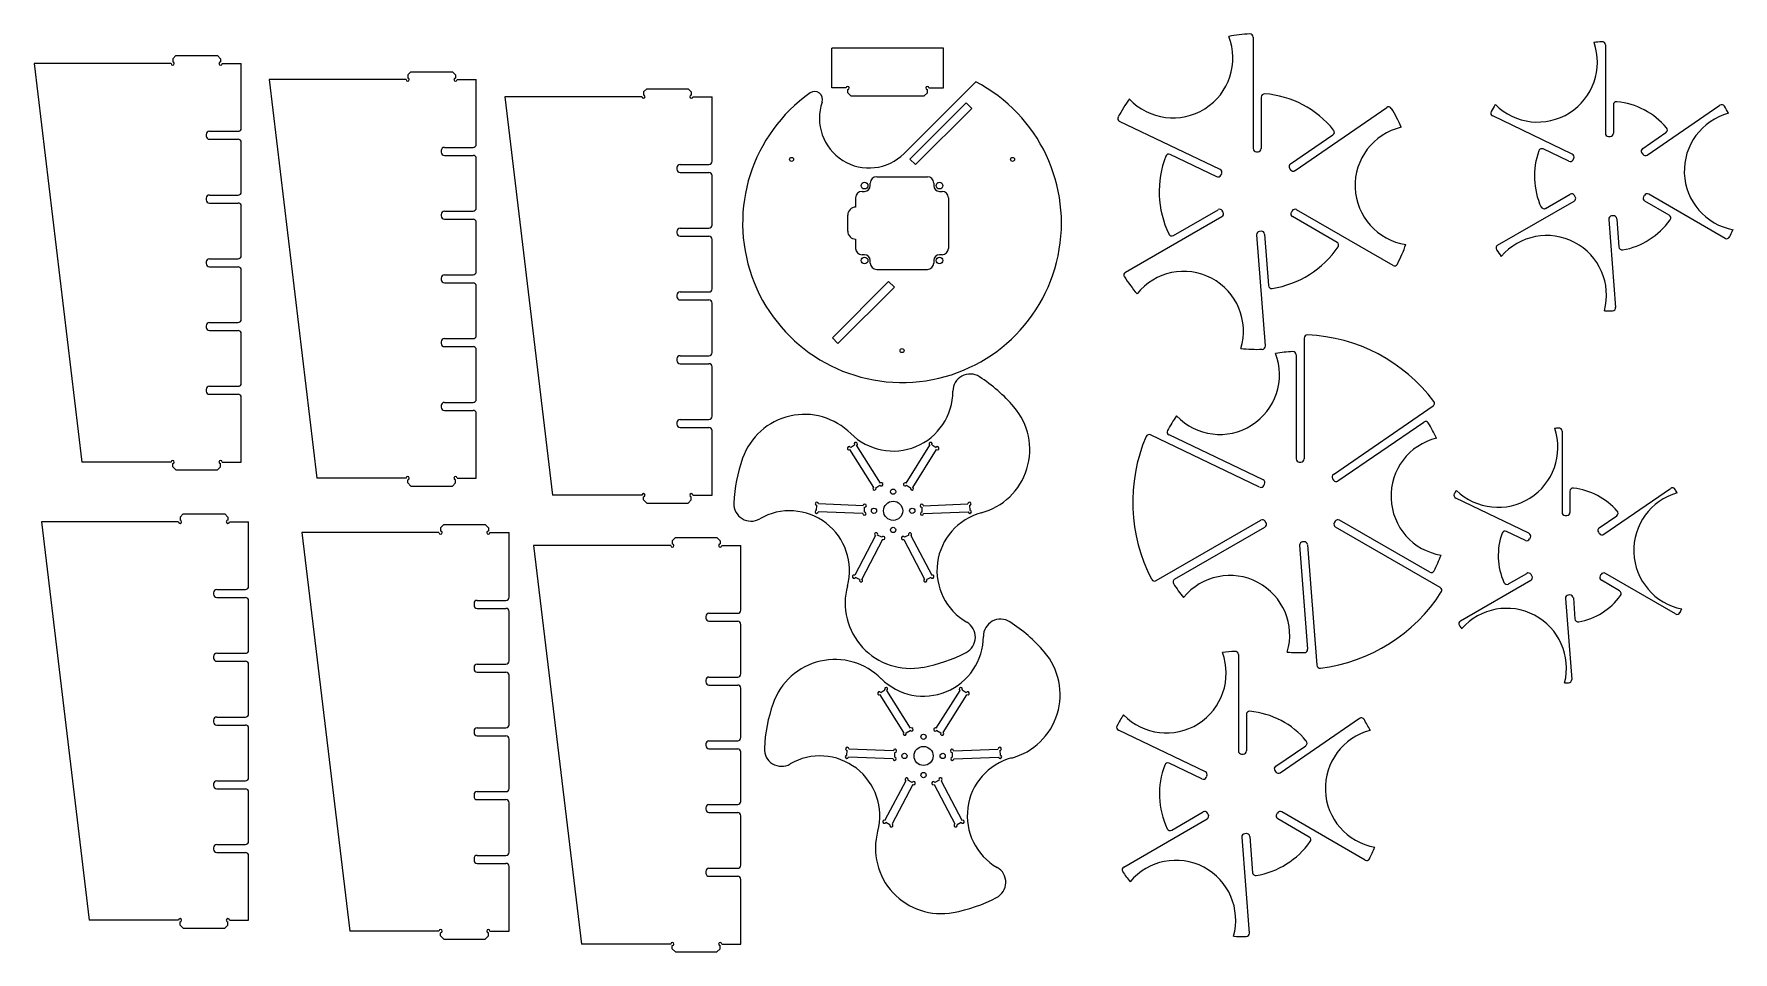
# Model space of a CAD drawing. Header units: millimetres. Extents: x -436 to 630, y -216 to 360.
import ezdxf

# ---------------------------------------------------------------- set-up
doc = ezdxf.new("R2010")
doc.units = ezdxf.units.MM

msp = doc.modelspace()

# ---------------------------------------------------------------- linework, layer by layer
at = {"color": 7, "linetype": 'Continuous', "lineweight": 25}
for p, q in [((329, 358), (329, 288.1)), ((549.9, 353.1), (549.9, 297.7)), ((-435.8, 341.4), (-405.8, 91.4)), ((-349.8, 341.4), (-435.8, 341.4)), ((-348.8, 344.4), (-346.8, 346.4)), ((-348.8, 344.4), (-348.8, 342.4)), ((-346.8, 346.4), (-320.8, 346.4)), ((-320.8, 346.4), (-318.8, 344.4)), ((-318.8, 344.4), (-318.8, 342.4)), ((-317.8, 341.4), (-305.8, 341.4)), ((-305.8, 300.9), (-305.8, 341.4)), ((64.6, 326.1), (64.6, 351.1)), ((134.6, 351.1), (64.6, 351.1)), ((134.6, 326.1), (134.6, 351.1)), ((-288.4, 331.3), (-258.4, 81.3)), ((-202.4, 331.3), (-288.4, 331.3)), ((-201.4, 334.3), (-199.4, 336.3)), ((-201.4, 334.3), (-201.4, 332.3)), ((-199.4, 336.3), (-173.4, 336.3)), ((-173.4, 336.3), (-171.4, 334.3)), ((-171.4, 334.3), (-171.4, 332.3)), ((-170.4, 331.3), (-158.4, 331.3)), ((-158.4, 290.8), (-158.4, 331.3)), ((-140.5, 320.6), (-110.5, 70.6)), ((-54.5, 320.6), (-140.5, 320.6)), ((-53.5, 323.6), (-51.5, 325.6)), ((-53.5, 323.6), (-53.5, 321.6)), ((-51.5, 325.6), (-25.5, 325.6)), ((-25.5, 325.6), (-23.5, 323.6)), ((-23.5, 323.6), (-23.5, 321.6)), ((-22.5, 320.6), (-10.5, 320.6)), ((-10.5, 280.1), (-10.5, 320.6)), ((73.6, 326.1), (64.6, 326.1)), ((74.6, 323.1), (74.6, 325.1)), ((74.6, 323.1), (76.6, 321.1)), ((76.6, 321.1), (122.6, 321.1)), ((110, 285), (154.9, 330)), ((122.6, 321.1), (124.6, 323.1)), ((124.6, 323.1), (124.6, 325.1)), ((125.6, 326.1), (134.6, 326.1)), ((334, 320.4), (334, 288.1)), ((148.9, 316.8), (113.5, 281.5)), ((117.1, 278), (152.4, 313.3)), ((152.4, 313.3), (148.9, 316.8)), ((355.2, 274.3), (412.8, 313.8)), ((554.9, 315.5), (554.9, 297.7)), ((576.1, 284), (621.8, 315.3)), ((-325.8, 298.9), (-307.8, 298.9)), ((308.2, 275), (245.2, 305.1)), ((529.1, 284.6), (479.2, 308.5)), ((-327.8, 296.9), (-327.8, 295.9)), ((-325.8, 293.9), (-307.8, 293.9)), ((-305.8, 260.9), (-305.8, 291.9)), ((-178.4, 288.8), (-160.4, 288.8)), ((352.4, 278.4), (379, 296.7)), ((527, 280.1), (510.9, 287.8)), ((551.9, 295.7), (552.9, 295.7)), ((573.3, 288.1), (587.9, 298.1)), ((-180.4, 286.8), (-180.4, 285.8)), ((-178.4, 283.8), (-160.4, 283.8)), ((-158.4, 250.8), (-158.4, 281.8)), ((-30.5, 278.1), (-12.5, 278.1)), ((117.1, 278), (113.5, 281.5)), ((306.1, 270.4), (276.9, 284.4)), ((331, 286.1), (332, 286.1)), ((529.7, 281.1), (530.1, 282)), ((572.8, 285.3), (573.3, 284.5)), ((-32.5, 276.1), (-32.5, 275.1)), ((-30.5, 273.1), (-12.5, 273.1)), ((-10.5, 240.1), (-10.5, 271.1)), ((92.8, 270.4), (124.6, 270.4)), ((308.7, 271.4), (309.2, 272.3)), ((351.8, 275.6), (352.4, 274.8)), ((-327.8, 256.9), (-327.8, 255.9)), ((-325.8, 258.9), (-307.8, 258.9)), ((79.6, 257.2), (79.6, 251.3)), ((83.6, 261.2), (85.2, 261.2)), ((88.8, 264.8), (88.8, 266.4)), ((128.6, 266.4), (128.6, 264.8)), ((132.2, 261.2), (133.8, 261.2)), ((137.8, 257.2), (137.8, 225.4)), ((512.4, 250.5), (527.8, 259.4)), ((531, 257.8), (530.5, 258.7)), ((574.3, 258.7), (573.8, 257.8)), ((625, 231.7), (577.1, 259.4)), ((-325.8, 253.9), (-307.8, 253.9)), ((-305.8, 220.9), (-305.8, 251.9)), ((-180.4, 246.8), (-180.4, 245.8)), ((-178.4, 248.8), (-160.4, 248.8)), ((74.6, 236.3), (74.6, 246.3)), ((248.8, 210.5), (309.4, 245.4)), ((278.9, 233.6), (306.9, 249.7)), ((310.1, 248.1), (309.6, 249)), ((353.4, 249), (352.9, 248.1)), ((381.6, 229.2), (353.6, 245.4)), ((416.7, 214.8), (356.1, 249.7)), ((482.3, 227.4), (530.3, 255.1)), ((554.9, 245.9), (553.9, 245.8)), ((590, 246.2), (574.6, 255.1)), ((-178.4, 243.8), (-160.4, 243.8)), ((-158.4, 210.8), (-158.4, 241.8)), ((-32.5, 236.1), (-32.5, 235.1)), ((-30.5, 238.1), (-12.5, 238.1)), ((333.9, 236.2), (333, 236.1)), ((552, 243.6), (556.3, 188.4)), ((557, 244), (558.4, 226.3)), ((-30.5, 233.1), (-12.5, 233.1)), ((-10.5, 200.1), (-10.5, 231.1)), ((79.6, 231.3), (79.6, 225.4)), ((331.1, 234), (336.5, 164.3)), ((336.1, 234.3), (338.6, 202.1)), ((-327.8, 216.9), (-327.8, 215.9)), ((-325.8, 218.9), (-307.8, 218.9)), ((-325.8, 213.9), (-307.8, 213.9)), ((85.2, 221.4), (83.6, 221.4)), ((88.8, 216.2), (88.8, 217.8)), ((128.6, 217.8), (128.6, 216.2)), ((133.8, 221.4), (132.2, 221.4)), ((-305.8, 180.9), (-305.8, 211.9)), ((-180.4, 206.8), (-180.4, 205.8)), ((-178.4, 208.8), (-160.4, 208.8)), ((-178.4, 203.8), (-160.4, 203.8)), ((100.3, 204.7), (65, 169.3)), ((92.8, 212.2), (124.6, 212.2)), ((100.3, 204.7), (103.9, 201.1)), ((-158.4, 170.8), (-158.4, 201.8)), ((-32.5, 196.1), (-32.5, 195.1)), ((-30.5, 198.1), (-12.5, 198.1)), ((-30.5, 193.1), (-12.5, 193.1)), ((68.5, 165.8), (103.9, 201.1)), ((-10.5, 160.1), (-10.5, 191.1)), ((-327.8, 176.9), (-327.8, 175.9)), ((-325.8, 178.9), (-307.8, 178.9)), ((-325.8, 173.9), (-307.8, 173.9)), ((-305.8, 140.9), (-305.8, 171.9)), ((-180.4, 166.8), (-180.4, 165.8)), ((-178.4, 168.8), (-160.4, 168.8)), ((-178.4, 163.8), (-160.4, 163.8)), ((-158.4, 130.8), (-158.4, 161.8)), ((65, 169.3), (68.5, 165.8)), ((360.9, 169.2), (360.9, 93.3)), ((-32.5, 156.1), (-32.5, 155.1)), ((-30.5, 158.1), (-12.5, 158.1)), ((-30.5, 153.1), (-12.5, 153.1)), ((-10.5, 120.1), (-10.5, 151.1)), ((355.9, 158.7), (355.9, 93.3)), ((-325.8, 138.9), (-307.8, 138.9)), ((-327.8, 136.9), (-327.8, 135.9)), ((-325.8, 133.9), (-307.8, 133.9)), ((-305.8, 91.4), (-305.8, 131.9)), ((-178.4, 128.8), (-160.4, 128.8)), ((-180.4, 126.8), (-180.4, 125.8)), ((-178.4, 123.8), (-160.4, 123.8)), ((-158.4, 81.3), (-158.4, 121.8)), ((-30.5, 118.1), (-12.5, 118.1)), ((379.3, 83.6), (441.9, 126.6)), ((-32.5, 116.1), (-32.5, 115.1)), ((-30.5, 113.1), (-12.5, 113.1)), ((-10.5, 70.6), (-10.5, 111.1)), ((333, 75.7), (264.5, 108.4)), ((335.2, 80.2), (276.2, 108.4)), ((382.1, 79.5), (436, 116.5)), ((522.7, 110.7), (522.7, 59.8)), ((90.9, 75.5), (76, 99.2)), ((76.3, 100.6), (78.8, 102.2)), ((95.1, 78.2), (80.2, 101.9)), ((111.2, 78.2), (126.1, 101.9)), ((115.4, 75.5), (130.3, 99.2)), ((127.5, 102.2), (130, 100.6)), ((-349.8, 91.4), (-405.8, 91.4)), ((-348.8, 88.4), (-348.8, 90.4)), ((-348.8, 88.4), (-346.8, 86.4)), ((-346.8, 86.4), (-320.8, 86.4)), ((-320.8, 86.4), (-318.8, 88.4)), ((-318.8, 88.4), (-318.8, 90.4)), ((-317.8, 91.4), (-305.8, 91.4)), ((357.9, 91.3), (358.9, 91.3)), ((-202.4, 81.3), (-258.4, 81.3)), ((-201.4, 78.3), (-201.4, 80.3)), ((-201.4, 78.3), (-199.4, 76.3)), ((-199.4, 76.3), (-173.4, 76.3)), ((-173.4, 76.3), (-171.4, 78.3)), ((-171.4, 78.3), (-171.4, 80.3)), ((-170.4, 81.3), (-158.4, 81.3)), ((92.3, 75.2), (94.8, 76.8)), ((111.5, 76.8), (114, 75.2)), ((335.7, 76.6), (336.1, 77.5)), ((378.8, 80.8), (379.3, 80)), ((548.9, 46.1), (590.8, 74.8)), ((-54.5, 70.6), (-110.5, 70.6)), ((-53.5, 67.6), (-53.5, 69.6)), ((-53.5, 67.6), (-51.5, 65.6)), ((-51.5, 65.6), (-25.5, 65.6)), ((-25.5, 65.6), (-23.5, 67.6)), ((-23.5, 67.6), (-23.5, 69.6)), ((-22.5, 70.6), (-10.5, 70.6)), ((55.1, 61.2), (55.2, 64.2)), ((84.3, 64), (56.3, 65.1)), ((122, 64), (150, 65.1)), ((151, 64.2), (151.2, 61.2)), ((501.9, 46.7), (456, 68.7)), ((527.7, 73.1), (527.7, 59.8)), ((-431.2, 53.9), (-401.2, -196.1)), ((-345.2, 53.9), (-431.2, 53.9)), ((-344.2, 56.9), (-342.2, 58.9)), ((-344.2, 56.9), (-344.2, 54.9)), ((-342.2, 58.9), (-316.2, 58.9)), ((-316.2, 58.9), (-314.2, 56.9)), ((-314.2, 56.9), (-314.2, 54.9)), ((-313.2, 53.9), (-301.2, 53.9)), ((-301.2, 13.4), (-301.2, 53.9)), ((84.1, 59), (56.1, 60.1)), ((85.1, 60), (85.2, 63)), ((121.1, 63), (121.2, 60)), ((122.2, 59), (150.2, 60.1)), ((268.1, 17), (333.8, 54.9)), ((337, 53.3), (336.5, 54.2)), ((380.3, 54.2), (379.8, 53.3)), ((439.7, 22.2), (383.1, 54.9)), ((524.7, 57.8), (525.7, 57.8)), ((546.1, 50.2), (557, 57.7)), ((-267.8, 47.1), (-237.8, -202.9)), ((-181.8, 47.1), (-267.8, 47.1)), ((-180.8, 50.1), (-178.8, 52.1)), ((-180.8, 50.1), (-180.8, 48.1)), ((-178.8, 52.1), (-152.8, 52.1)), ((-152.8, 52.1), (-150.8, 50.1)), ((-150.8, 50.1), (-150.8, 48.1)), ((-149.8, 47.1), (-137.8, 47.1)), ((-137.8, 6.6), (-137.8, 47.1)), ((-35.4, 42), (-33.4, 44)), ((-33.4, 44), (-7.4, 44)), ((-7.4, 44), (-5.4, 42)), ((92.1, 45.2), (79, 20.4)), ((96.5, 42.8), (83.5, 18)), ((96.1, 44.2), (93.4, 45.6)), ((109.8, 42.8), (122.8, 18)), ((112.9, 45.6), (110.2, 44.2)), ((114.2, 45.2), (127.3, 20.4)), ((279.7, 17.9), (336.3, 50.6)), ((446.3, 12.7), (380.6, 50.6)), ((499.8, 42.2), (487.8, 47.9)), ((502.5, 43.2), (502.9, 44.1)), ((545.6, 47.4), (546.1, 46.6)), ((-122.4, 39), (-92.4, -211)), ((-36.4, 39), (-122.4, 39)), ((-35.4, 42), (-35.4, 40)), ((-5.4, 42), (-5.4, 40)), ((-4.4, 39), (7.6, 39)), ((7.6, -1.5), (7.6, 39)), ((358.1, 39.2), (363.1, -26)), ((360.9, 41.4), (359.9, 41.3)), ((363, 39.5), (368.9, -36.1)), ((489.1, 14.9), (500.6, 21.5)), ((593.9, -3.9), (549.9, 21.5)), ((-321.2, 11.4), (-303.2, 11.4)), ((82.1, 17.6), (79.5, 19)), ((126.8, 19), (124.2, 17.6)), ((459, -8.3), (503.1, 17.2)), ((503.8, 19.9), (503.3, 20.8)), ((547.1, 20.8), (546.6, 19.9)), ((558.8, 10.6), (547.4, 17.2)), ((-323.2, 9.4), (-323.2, 8.4)), ((-321.2, 6.4), (-303.2, 6.4)), ((-301.2, -26.6), (-301.2, 4.4)), ((-159.8, 2.6), (-159.8, 1.6)), ((-157.8, 4.6), (-139.8, 4.6)), ((524.8, 5.7), (528.8, -45)), ((527.7, 8), (526.7, 7.9)), ((529.8, 6.1), (530.8, -7.1)), ((-157.8, -0.4), (-139.8, -0.4)), ((-137.8, -33.4), (-137.8, -2.4)), ((-14.4, -5.5), (-14.4, -6.5)), ((-12.4, -3.5), (5.6, -3.5)), ((-12.4, -8.5), (5.6, -8.5)), ((7.6, -41.5), (7.6, -10.5)), ((-323.2, -30.6), (-323.2, -31.6)), ((-321.2, -28.6), (-303.2, -28.6)), ((319.7, -29.4), (319.7, -89.8)), ((-321.2, -33.6), (-303.2, -33.6)), ((-301.2, -66.6), (-301.2, -35.6)), ((-159.8, -37.4), (-159.8, -38.4)), ((-157.8, -35.4), (-139.8, -35.4)), ((-157.8, -40.4), (-139.8, -40.4)), ((-137.8, -73.4), (-137.8, -42.4)), ((-14.4, -45.5), (-14.4, -46.5)), ((-12.4, -43.5), (5.6, -43.5)), ((-12.4, -48.5), (5.6, -48.5)), ((7.6, -81.5), (7.6, -50.5)), ((95.3, -53.2), (97.8, -51.6)), ((114.1, -75.6), (99.2, -51.9)), ((130.2, -75.6), (145.1, -51.9)), ((146.5, -51.6), (149, -53.2)), ((109.9, -78.3), (95, -54.6)), ((134.4, -78.3), (149.3, -54.6)), ((-323.2, -70.6), (-323.2, -71.6)), ((-321.2, -68.6), (-303.2, -68.6)), ((-321.2, -73.6), (-303.2, -73.6)), ((324.7, -67), (324.7, -89.8)), ((345.9, -103.6), (395.7, -69.4)), ((-301.2, -106.6), (-301.2, -75.6)), ((-159.8, -77.4), (-159.8, -78.4)), ((-157.8, -75.4), (-139.8, -75.4)), ((-157.8, -80.4), (-139.8, -80.4)), ((-137.8, -113.4), (-137.8, -82.4)), ((-12.4, -83.5), (5.6, -83.5)), ((111.3, -78.6), (113.8, -77)), ((130.5, -77), (133, -78.6)), ((299, -102.9), (244.5, -76.9)), ((-14.4, -85.5), (-14.4, -86.5)), ((-12.4, -88.5), (5.6, -88.5)), ((7.6, -121.5), (7.6, -90.5)), ((74.1, -92.6), (74.3, -89.6)), ((103.1, -94.8), (75.1, -93.7)), ((103.3, -89.8), (75.3, -88.7)), ((104.1, -93.8), (104.2, -90.8)), ((140.1, -90.8), (140.2, -93.8)), ((141, -89.8), (169, -88.7)), ((141.2, -94.8), (169.2, -93.7)), ((170.1, -89.6), (170.2, -92.6)), ((321.7, -91.8), (322.7, -91.8)), ((343.1, -99.5), (361.9, -86.6)), ((296.8, -107.4), (276.2, -97.6)), ((299.5, -106.5), (299.9, -105.6)), ((342.6, -102.2), (343.1, -103.1)), ((-323.2, -110.6), (-323.2, -111.6)), ((-321.2, -108.6), (-303.2, -108.6)), ((-321.2, -113.6), (-303.2, -113.6)), ((-301.2, -146.6), (-301.2, -115.6)), ((-157.8, -115.4), (-139.8, -115.4)), ((111.1, -108.6), (98, -133.4)), ((115.5, -111), (102.5, -135.7)), ((115.1, -109.6), (112.4, -108.2)), ((128.8, -111), (141.8, -135.7)), ((131.9, -108.2), (129.2, -109.6)), ((133.2, -108.6), (146.3, -133.4)), ((-159.8, -117.4), (-159.8, -118.4)), ((-157.8, -120.4), (-139.8, -120.4)), ((-137.8, -153.4), (-137.8, -122.4)), ((-14.4, -125.5), (-14.4, -126.5)), ((-12.4, -123.5), (5.6, -123.5)), ((-12.4, -128.5), (5.6, -128.5)), ((7.6, -161.5), (7.6, -130.5)), ((101.1, -136.2), (98.5, -134.8)), ((145.8, -134.8), (143.2, -136.2)), ((247.8, -162.7), (300.1, -132.5)), ((277.9, -139.5), (297.6, -128.1)), ((300.8, -129.7), (300.3, -128.9)), ((344.1, -128.9), (343.6, -129.7)), ((364.1, -143.9), (344.4, -132.5)), ((399.2, -158.3), (346.9, -128.1)), ((-321.2, -148.6), (-303.2, -148.6)), ((321.8, -143.9), (326.5, -204.1)), ((324.7, -141.7), (323.7, -141.8)), ((326.8, -143.5), (328.6, -166.3)), ((-323.2, -150.6), (-323.2, -151.6)), ((-321.2, -153.6), (-303.2, -153.6)), ((-301.2, -196.1), (-301.2, -155.6)), ((-159.8, -157.4), (-159.8, -158.4)), ((-157.8, -155.4), (-139.8, -155.4)), ((-157.8, -160.4), (-139.8, -160.4)), ((-137.8, -202.9), (-137.8, -162.4)), ((-14.4, -165.5), (-14.4, -166.5)), ((-12.4, -163.5), (5.6, -163.5)), ((-12.4, -168.5), (5.6, -168.5)), ((7.6, -211), (7.6, -170.5)), ((-345.2, -196.1), (-401.2, -196.1)), ((-344.2, -199.1), (-344.2, -197.1)), ((-344.2, -199.1), (-342.2, -201.1)), ((-342.2, -201.1), (-316.2, -201.1)), ((-316.2, -201.1), (-314.2, -199.1)), ((-314.2, -199.1), (-314.2, -197.1)), ((-313.2, -196.1), (-301.2, -196.1)), ((-181.8, -202.9), (-237.8, -202.9)), ((-180.8, -205.9), (-180.8, -203.9)), ((-180.8, -205.9), (-178.8, -207.9)), ((-178.8, -207.9), (-152.8, -207.9)), ((-152.8, -207.9), (-150.8, -205.9)), ((-150.8, -205.9), (-150.8, -203.9)), ((-149.8, -202.9), (-137.8, -202.9)), ((-36.4, -211), (-92.4, -211)), ((-35.4, -214), (-35.4, -212)), ((-5.4, -214), (-5.4, -212)), ((-4.4, -211), (7.6, -211)), ((-35.4, -214), (-33.4, -216)), ((-33.4, -216), (-7.4, -216)), ((-7.4, -216), (-5.4, -214))]:
    msp.add_line(p, q, dxfattribs=at)
for centre, radius in [((39.4, 281.3), 1.25), ((178, 281.3), 1.25), ((85.2, 264.8), 2.1), ((132.2, 264.8), 2.1), ((85.2, 217.8), 2.1), ((132.2, 217.8), 2.1), ((108.7, 161.3), 1.25), ((103.1, 60.8), 6), ((103.1, 72.8), 1.65), ((91.1, 60.8), 1.65), ((115.1, 60.8), 1.65), ((103.1, 48.8), 1.65), ((122.2, -81), 1.65), ((110.2, -93), 1.65), ((122.2, -93), 6), ((134.2, -93), 1.65), ((122.2, -105), 1.65)]:
    msp.add_circle(centre, radius, dxfattribs=at)
for centre, radius, start, end in [((278.7, 344.8), 37.5, 223.1484, 21.3135), ((331.5, 261.1), 99, 92.659, 100.3961), ((327, 358), 2, 0, 92.659), ((507.4, 342.2), 37.5, 225.0512, 19.4107), ((552.4, 270.7), 84.5, 93.1268, 96.5904), ((547.9, 353.1), 2, 0, 93.1268), ((-348.8, 341.4), 1, 180, 90), ((-318.8, 341.4), 1, 90, 360), ((-201.4, 331.3), 1, 180, 90), ((-171.4, 331.3), 1, 90, 360), ((-53.5, 320.6), 1, 180, 90), ((-23.5, 320.6), 1, 90, 360), ((108.7, 241.3), 100, 125.2234, 62.4576), ((53.9, 318.9), 5, 340.7631, 125.2234), ((74.6, 326.1), 1, 270, 180), ((124.6, 326.1), 1, 0, 270), ((336, 320.4), 2, 85.6626, 180), ((331.5, 261.1), 61.5, 38.7993, 85.6626), ((88, 307), 31.1, 160.7631, 315), ((331.5, 261.1), 99, 144.0658, 151.8029), ((413.9, 312.2), 2, 31.8029, 124.4619), ((331.5, 261.1), 99, 24.0658, 31.8029), ((480, 310.3), 2, 151.3351, 244.4619), ((552.4, 270.7), 84.5, 147.8715, 151.3351), ((556.9, 315.5), 2, 84.2608, 180), ((552.4, 270.7), 47, 40.2011, 84.2608), ((636.9, 274), 37.5, 105.0512, 259.4107), ((622.9, 313.6), 2, 31.3351, 124.4619), ((552.4, 270.7), 84.5, 27.8715, 31.3351), ((-325.8, 296.9), 2, 90, 180), ((-307.8, 300.9), 2, 270, 0), ((246, 306.9), 2, 151.8029, 244.4619), ((377.9, 298.3), 2, 304.4619, 38.7993), ((430.4, 264.9), 37.5, 103.1484, 261.3135), ((586.8, 299.8), 2, 304.4619, 40.2011), ((-325.8, 295.9), 2, 180, 270), ((-307.8, 291.9), 2, 0, 90), ((-178.4, 286.8), 2, 90, 180), ((-160.4, 290.8), 2, 270, 0), ((331, 288.1), 2, 180, 270), ((332, 288.1), 2, 270, 0), ((510.1, 286), 2, 64.4619, 160.2011), ((551.9, 297.7), 2, 180, 270), ((552.9, 297.7), 2, 270, 0), ((574.4, 286.4), 2, 124.4619, 214.4619), ((-178.4, 285.8), 2, 180, 270), ((-160.4, 281.8), 2, 0, 90), ((-30.5, 276.1), 2, 90, 180), ((-12.5, 280.1), 2, 270, 0), ((331.5, 261.1), 61.5, 158.7993, 205.6626), ((276, 282.6), 2, 64.4619, 158.7993), ((353.5, 276.8), 2, 124.4619, 214.4619), ((552.4, 270.7), 47, 160.2011, 204.2608), ((527.8, 281.9), 2, 244.4619, 334.4619), ((528.3, 282.8), 2, 334.4619, 64.4619), ((575, 285.6), 2, 214.4619, 304.4619), ((-30.5, 275.1), 2, 180, 270), ((-12.5, 271.1), 2, 0, 90), ((92.8, 266.4), 4, 90, 180), ((124.6, 266.4), 4, 0, 90), ((306.9, 272.3), 2, 244.4619, 334.4619), ((307.4, 273.2), 2, 334.4619, 64.4619), ((354, 275.9), 2, 214.4619, 304.4619), ((-325.8, 256.9), 2, 90, 180), ((-325.8, 255.9), 2, 180, 270), ((-307.8, 260.9), 2, 270, 0), ((83.6, 257.2), 4, 90, 180), ((85.2, 264.8), 3.6, 270, 360), ((132.2, 264.8), 3.6, 180, 270), ((133.8, 257.2), 4, 0, 90), ((528.8, 257.7), 2, 30, 120), ((529.3, 256.8), 2, 300, 30), ((575.6, 256.8), 2, 150, 240), ((576.1, 257.7), 2, 60, 150), ((-307.8, 251.9), 2, 0, 90), ((-178.4, 246.8), 2, 90, 180), ((-178.4, 245.8), 2, 180, 270), ((-160.4, 250.8), 2, 270, 0), ((79.6, 246.3), 5, 90, 180), ((307.9, 248), 2, 30, 120), ((308.4, 247.1), 2, 300, 30), ((354.6, 247.1), 2, 150, 240), ((355.1, 248), 2, 60, 150), ((511.4, 252.3), 2, 204.2608, 300), ((554, 243.8), 2, 94.4619, 184.4619), ((555, 243.9), 2, 4.4619, 94.4619), ((589, 244.5), 2, 324.2608, 60), ((-160.4, 241.8), 2, 0, 90), ((-30.5, 236.1), 2, 90, 180), ((-30.5, 235.1), 2, 180, 270), ((-12.5, 240.1), 2, 270, 0), ((79.6, 236.3), 5, 180, 270), ((333.1, 234.1), 2, 94.4619, 184.4619), ((334.1, 234.2), 2, 4.4619, 94.4619), ((552.4, 270.7), 47, 280.2011, 324.2608), ((552.4, 270.7), 84.5, 333.1268, 336.5904), ((-12.5, 231.1), 2, 0, 90), ((83.6, 225.4), 4, 180, 270), ((133.8, 225.4), 4, 270, 0), ((277.9, 235.3), 2, 205.6626, 300), ((331.5, 261.1), 61.5, 278.7993, 325.6626), ((380.6, 227.5), 2, 325.6626, 60), ((331.5, 261.1), 99, 332.659, 340.3961), ((483.3, 225.7), 2, 120, 213.1268), ((552.4, 270.7), 84.5, 213.1268, 216.5904), ((513.1, 196), 37.5, 345.0512, 139.4107), ((560.4, 226.5), 2, 184.4619, 280.2011), ((626, 233.5), 2, 240, 333.1268), ((-325.8, 216.9), 2, 90, 180), ((-325.8, 215.9), 2, 180, 270), ((-307.8, 220.9), 2, 270, 0), ((-307.8, 211.9), 2, 0, 90), ((85.2, 217.8), 3.6, 0, 90), ((92.8, 216.2), 4, 180, 270), ((124.6, 216.2), 4, 270, 360), ((132.2, 217.8), 3.6, 90, 180), ((417.7, 216.5), 2, 240, 332.659), ((-178.4, 206.8), 2, 90, 180), ((-178.4, 205.8), 2, 180, 270), ((-160.4, 210.8), 2, 270, 0), ((-160.4, 201.8), 2, 0, 90), ((249.8, 208.7), 2, 120, 212.659), ((331.5, 261.1), 99, 212.659, 220.3961), ((285.4, 173.5), 37.5, 343.1484, 141.3135), ((-30.5, 196.1), 2, 90, 180), ((-30.5, 195.1), 2, 180, 270), ((-12.5, 200.1), 2, 270, 0), ((-12.5, 191.1), 2, 0, 90), ((340.6, 202.3), 2, 184.4619, 278.7993), ((552.4, 270.7), 84.5, 267.8715, 271.3351), ((554.3, 188.3), 2, 271.3351, 4.4619), ((-325.8, 176.9), 2, 90, 180), ((-325.8, 175.9), 2, 180, 270), ((-307.8, 180.9), 2, 270, 0), ((-307.8, 171.9), 2, 0, 90), ((-160.4, 170.8), 2, 270, 0), ((362.9, 169.2), 2, 87.496, 180), ((358.4, 66.3), 105, 36.9659, 87.496), ((-178.4, 166.8), 2, 90, 180), ((-178.4, 165.8), 2, 180, 270), ((-160.4, 161.8), 2, 0, 90), ((-12.5, 160.1), 2, 270, 0), ((331.5, 261.1), 99, 264.0658, 271.8029), ((334.6, 164.1), 2, 271.8029, 4.4619), ((358.4, 66.3), 94.5, 92.7885, 99.3426), ((353.9, 158.7), 2, 0, 92.7885), ((-30.5, 156.1), 2, 90, 180), ((-30.5, 155.1), 2, 180, 270), ((-12.5, 151.1), 2, 0, 90), ((308, 146.2), 37.5, 223.6751, 20.7868), ((-325.8, 136.9), 2, 90, 180), ((-307.8, 140.9), 2, 270, 0), ((151.4, 135.8), 10.8, 57.2209, 180), ((103.1, 60.8), 100, 40.7543, 57.2209), ((-325.8, 135.9), 2, 180, 270), ((-307.8, 131.9), 2, 0, 90), ((-178.4, 126.8), 2, 90, 180), ((-160.4, 130.8), 2, 270, 0), ((103.1, 135.8), 37.5, 225, 0), ((440.7, 128.2), 2, 304.4619, 36.9659), ((-178.4, 125.8), 2, 180, 270), ((-160.4, 121.8), 2, 0, 90), ((-30.5, 116.1), 2, 90, 180), ((-12.5, 120.1), 2, 270, 0), ((47.5, 80.2), 41.1, 45, 160.7543), ((147.7, 99.2), 41.1, 285, 40.7543), ((358.4, 66.3), 94.5, 145.1193, 151.6734), ((-30.5, 115.1), 2, 180, 270), ((-12.5, 111.1), 2, 0, 90), ((358.4, 66.3), 105, 156.9659, 207.496), ((263.7, 106.6), 2, 64.4619, 156.9659), ((277, 110.2), 2, 151.6734, 244.4619), ((437.2, 114.8), 2, 31.6734, 124.4619), ((358.4, 66.3), 94.5, 25.1193, 31.6734), ((482.6, 100.5), 37.5, 225.7857, 18.6762), ((525.2, 32.8), 80, 93.3074, 95.1214), ((520.7, 110.7), 2, 0, 93.3074), ((75.4, 100.1), 1, 32.231, 302.231), ((79.7, 102.7), 1, 302.231, 212.231), ((126.6, 102.7), 1, 327.769, 237.769), ((130.9, 100.1), 1, 237.769, 147.769), ((452.9, 70), 37.5, 103.6751, 260.7868), ((-348.8, 91.4), 1, 270, 180), ((-318.8, 91.4), 1, 0, 270), ((103.1, 60.8), 100, 160.7543, 177.2209), ((357.9, 93.3), 2, 180, 270), ((358.9, 93.3), 2, 270, 0), ((-201.4, 81.3), 1, 270, 180), ((-171.4, 81.3), 1, 0, 270), ((91.4, 74.7), 1, 122.231, 32.231), ((95.7, 77.4), 1, 212.231, 122.231), ((110.6, 77.4), 1, 57.769, 327.769), ((114.9, 74.7), 1, 147.769, 57.769), ((333.9, 77.5), 2, 244.4619, 334.4619), ((334.3, 78.4), 2, 334.4619, 64.4619), ((380.4, 82), 2, 124.4619, 214.4619), ((381, 81.1), 2, 214.4619, 304.4619), ((529.7, 73.1), 2, 83.6206, 180), ((525.2, 32.8), 42.5, 40.8413, 83.6206), ((592, 73.2), 2, 31.1545, 124.4619), ((-53.5, 70.6), 1, 270, 180), ((-23.5, 70.6), 1, 0, 270), ((14, 65.1), 10.8, 177.2209, 300), ((55.3, 65.2), 1, 357.769, 267.769), ((85.3, 64), 1, 267.769, 177.769), ((121, 64), 1, 2.231, 272.231), ((151, 65.2), 1, 272.231, 182.231), ((456.9, 70.5), 2, 151.1545, 244.4619), ((525.2, 32.8), 80, 149.3405, 151.1545), ((605.2, 36), 37.5, 105.7857, 258.6762), ((525.2, 32.8), 80, 29.3405, 31.1545), ((-344.2, 53.9), 1, 180, 90), ((-314.2, 53.9), 1, 90, 360), ((38.2, 23.3), 37.5, 345, 120), ((55.1, 60.2), 1, 87.769, 357.769), ((85.1, 59), 1, 177.769, 87.769), ((121.2, 59), 1, 92.231, 2.231), ((168.1, 23.3), 37.5, 105, 240), ((151.2, 60.2), 1, 182.231, 92.231), ((334.8, 53.2), 2, 30, 120), ((335.3, 52.3), 2, 300, 30), ((381.6, 52.3), 2, 150, 240), ((382.1, 53.2), 2, 60, 150), ((524.7, 59.8), 2, 180, 270), ((525.7, 59.8), 2, 270, 0), ((555.9, 59.3), 2, 304.4619, 40.8413), ((-180.8, 47.1), 1, 180, 90), ((-150.8, 47.1), 1, 90, 360), ((92.5, 46), 1, 332.231, 242.231), ((97, 43.7), 1, 242.231, 152.231), ((109.3, 43.7), 1, 27.769, 297.769), ((113.7, 46), 1, 297.769, 207.769), ((525.2, 32.8), 42.5, 160.8413, 203.6206), ((487, 46.1), 2, 64.4619, 160.8413), ((500.6, 44), 2, 244.4619, 334.4619), ((501.1, 44.9), 2, 334.4619, 64.4619), ((547.2, 48.5), 2, 124.4619, 214.4619), ((547.8, 47.7), 2, 214.4619, 304.4619), ((-35.4, 39), 1, 180, 90), ((-5.4, 39), 1, 90, 360), ((360.1, 39.3), 2, 94.4619, 184.4619), ((361, 39.4), 2, 4.4619, 94.4619), ((358.4, 66.3), 94.5, 332.7885, 339.3426), ((440.7, 24), 2, 240, 332.7885), ((501.6, 19.8), 2, 30, 120), ((548.9, 19.8), 2, 60, 150), ((-321.2, 9.4), 2, 90, 180), ((-303.2, 13.4), 2, 270, 0), ((114.1, 3), 41.1, 165, 280.7543), ((78.6, 19.5), 1, 62.231, 332.231), ((83, 17.2), 1, 152.231, 62.231), ((123.3, 17.2), 1, 117.769, 27.769), ((127.7, 19.5), 1, 207.769, 117.769), ((267.1, 18.7), 2, 207.496, 300), ((280.7, 16.2), 2, 120, 212.7885), ((358.4, 66.3), 94.5, 212.7885, 219.3426), ((314.4, -17.3), 37.5, 343.6751, 140.7868), ((445.3, 10.9), 2, 327.496, 60), ((488.1, 16.6), 2, 203.6206, 300), ((502.1, 18.9), 2, 300, 30), ((548.4, 18.9), 2, 150, 240), ((-321.2, 8.4), 2, 180, 270), ((-303.2, 4.4), 2, 0, 90), ((-157.8, 2.6), 2, 90, 180), ((-157.8, 1.6), 2, 180, 270), ((-139.8, 6.6), 2, 270, 0), ((358.4, 66.3), 105, 276.9659, 327.496), ((526.8, 5.9), 2, 94.4619, 184.4619), ((527.8, 6), 2, 4.4619, 94.4619), ((525.2, 32.8), 42.5, 280.8413, 323.6206), ((557.8, 8.8), 2, 323.6206, 60), ((-139.8, -2.4), 2, 0, 90), ((-12.4, -5.5), 2, 90, 180), ((-12.4, -6.5), 2, 180, 270), ((5.6, -1.5), 2, 270, 0), ((5.6, -10.5), 2, 0, 90), ((143.9, -18.5), 10.8, 297.2209, 60), ((170.5, -18), 10.8, 57.2209, 180), ((122.2, -93), 100, 40.7543, 57.2209), ((460, -10), 2, 120, 213.3074), ((488, -37.9), 37.5, 345.7857, 138.6762), ((532.8, -6.9), 2, 184.4619, 280.8413), ((594.9, -2.2), 2, 240, 333.3074), ((525.2, 32.8), 80, 333.3074, 335.1214), ((122.2, -18), 37.5, 225, 0), ((525.2, 32.8), 80, 213.3074, 215.1214), ((-321.2, -30.6), 2, 90, 180), ((-321.2, -31.6), 2, 180, 270), ((-303.2, -26.6), 2, 270, 0), ((103.1, 60.8), 100, 280.7543, 297.2209), ((166.8, -54.6), 41.1, 285, 40.7543), ((274.5, -41.1), 37.5, 224.3238, 20.1381), ((322.2, -116.8), 89.5, 92.9479, 98.0452), ((317.7, -29.4), 2, 0, 92.9479), ((358.4, 66.3), 94.5, 265.1193, 271.6734), ((361.1, -26.2), 2, 271.6734, 4.4619), ((-303.2, -35.6), 2, 0, 90), ((-157.8, -37.4), 2, 90, 180), ((-157.8, -38.4), 2, 180, 270), ((-139.8, -33.4), 2, 270, 0), ((-139.8, -42.4), 2, 0, 90), ((5.6, -41.5), 2, 270, 0), ((66.6, -73.6), 41.1, 45, 160.7543), ((370.9, -36), 2, 184.4619, 276.9659), ((-12.4, -45.5), 2, 90, 180), ((-12.4, -46.5), 2, 180, 270), ((5.6, -50.5), 2, 0, 90), ((94.4, -53.7), 1, 32.231, 302.231), ((98.7, -51.1), 1, 302.231, 212.231), ((145.6, -51.1), 1, 327.769, 237.769), ((149.9, -53.7), 1, 237.769, 147.769), ((525.2, 32.8), 80, 269.3405, 271.1545), ((526.8, -45.1), 2, 271.1545, 4.4619), ((122.2, -93), 100, 160.7543, 177.2209), ((-321.2, -70.6), 2, 90, 180), ((-321.2, -71.6), 2, 180, 270), ((-303.2, -66.6), 2, 270, 0), ((-303.2, -75.6), 2, 0, 90), ((-139.8, -73.4), 2, 270, 0), ((245.3, -75.1), 2, 151.514, 244.4619), ((322.2, -116.8), 89.5, 146.4167, 151.514), ((326.7, -67), 2, 84.8364, 180), ((322.2, -116.8), 52, 39.6255, 84.8364), ((396.8, -71.1), 2, 31.514, 124.4619), ((322.2, -116.8), 89.5, 26.4167, 31.514), ((-157.8, -77.4), 2, 90, 180), ((-157.8, -78.4), 2, 180, 270), ((-139.8, -82.4), 2, 0, 90), ((-12.4, -85.5), 2, 90, 180), ((5.6, -81.5), 2, 270, 0), ((110.4, -79.1), 1, 122.231, 32.231), ((114.7, -76.4), 1, 212.231, 122.231), ((129.6, -76.4), 1, 57.769, 327.769), ((133.9, -79.1), 1, 147.769, 57.769), ((360.8, -84.9), 2, 304.4619, 39.6255), ((411.7, -113.3), 37.5, 104.3238, 260.1381), ((-12.4, -86.5), 2, 180, 270), ((5.6, -90.5), 2, 0, 90), ((33.1, -88.7), 10.8, 177.2209, 300), ((57.2, -130.5), 37.5, 345, 120), ((74.1, -93.6), 1, 87.769, 357.769), ((74.3, -88.6), 1, 357.769, 267.769), ((104.1, -94.8), 1, 177.769, 87.769), ((104.3, -89.8), 1, 267.769, 177.769), ((140, -89.8), 1, 2.231, 272.231), ((140.2, -94.8), 1, 92.231, 2.231), ((187.1, -130.5), 37.5, 105, 240), ((170, -88.6), 1, 272.231, 182.231), ((170.2, -93.6), 1, 182.231, 92.231), ((321.7, -89.8), 2, 180, 270), ((322.7, -89.8), 2, 270, 0), ((322.2, -116.8), 52, 159.6255, 204.8364), ((275.4, -99.4), 2, 64.4619, 159.6255), ((297.7, -105.6), 2, 244.4619, 334.4619), ((298.1, -104.7), 2, 334.4619, 64.4619), ((344.2, -101.1), 2, 124.4619, 214.4619), ((344.8, -101.9), 2, 214.4619, 304.4619), ((-321.2, -110.6), 2, 90, 180), ((-321.2, -111.6), 2, 180, 270), ((-303.2, -106.6), 2, 270, 0), ((-303.2, -115.6), 2, 0, 90), ((-157.8, -117.4), 2, 90, 180), ((-139.8, -113.4), 2, 270, 0), ((111.6, -107.8), 1, 332.231, 242.231), ((116, -110.1), 1, 242.231, 152.231), ((128.3, -110.1), 1, 27.769, 297.769), ((132.8, -107.8), 1, 297.769, 207.769), ((-157.8, -118.4), 2, 180, 270), ((-139.8, -122.4), 2, 0, 90), ((-12.4, -125.5), 2, 90, 180), ((-12.4, -126.5), 2, 180, 270), ((5.6, -121.5), 2, 270, 0), ((298.6, -129.9), 2, 30, 120), ((345.9, -129.9), 2, 60, 150), ((5.6, -130.5), 2, 0, 90), ((97.6, -134.3), 1, 62.231, 332.231), ((102, -136.6), 1, 152.231, 62.231), ((142.3, -136.6), 1, 117.769, 27.769), ((146.7, -134.3), 1, 207.769, 117.769), ((299.1, -130.7), 2, 300, 30), ((345.4, -130.7), 2, 150, 240), ((-321.2, -150.6), 2, 90, 180), ((-303.2, -146.6), 2, 270, 0), ((133.1, -150.8), 41.1, 165, 280.7543), ((276.9, -137.8), 2, 204.8364, 300), ((323.8, -143.8), 2, 94.4619, 184.4619), ((324.8, -143.7), 2, 4.4619, 94.4619), ((322.2, -116.8), 52, 279.6255, 324.8364), ((363.1, -145.6), 2, 324.8364, 60), ((-321.2, -151.6), 2, 180, 270), ((-303.2, -155.6), 2, 0, 90), ((-157.8, -157.4), 2, 90, 180), ((-157.8, -158.4), 2, 180, 270), ((-139.8, -153.4), 2, 270, 0), ((280.5, -196), 37.5, 344.3238, 140.1381), ((400.2, -156.6), 2, 240, 332.9479), ((322.2, -116.8), 89.5, 332.9479, 338.0452), ((-139.8, -162.4), 2, 0, 90), ((-12.4, -165.5), 2, 90, 180), ((-12.4, -166.5), 2, 180, 270), ((5.6, -161.5), 2, 270, 0), ((5.6, -170.5), 2, 0, 90), ((163, -172.3), 10.8, 297.2209, 60), ((248.8, -164.4), 2, 120, 212.9479), ((322.2, -116.8), 89.5, 212.9479, 218.0452), ((330.6, -166.1), 2, 184.4619, 279.6255), ((122.2, -93), 100, 280.7543, 297.2209), ((-344.2, -196.1), 1, 270, 180), ((-314.2, -196.1), 1, 0, 270), ((-180.8, -202.9), 1, 270, 180), ((-150.8, -202.9), 1, 0, 270), ((-35.4, -211), 1, 270, 180), ((-5.4, -211), 1, 0, 270), ((322.2, -116.8), 89.5, 266.4167, 271.514), ((324.6, -204.3), 2, 271.514, 4.4619)]:
    msp.add_arc(centre, radius, start, end, dxfattribs=at)

doc.saveas('drawing.dxf')
